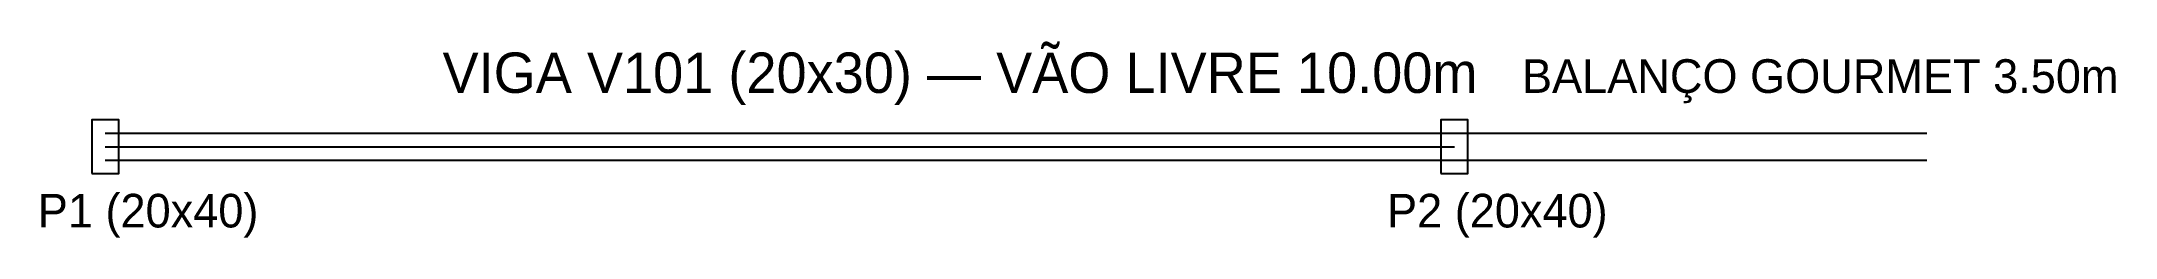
# Model space of a CAD drawing. Header units: metres. Extents: x -0.5 to 14.9, y -0.7 to 0.8.
import ezdxf

# ---------------------------------------------------------------- set-up
doc = ezdxf.new("R2010")
doc.units = ezdxf.units.M
for name, color, linetype in [('COTAS_DIMENSOES', 3, 'Continuous'), ('ESTRUTURA_PILARES', 5, 'Continuous'), ('ESTRUTURA_VIGAS', 4, 'Continuous')]:
    doc.layers.add(name, color=color, linetype=linetype)

msp = doc.modelspace()

# ---------------------------------------------------------------- linework, layer by layer
at = {"layer": 'ESTRUTURA_PILARES'}
for points in [[(-0.1, -0.2), (0.1, -0.2), (0.1, 0.2), (-0.1, 0.2), (-0.1, -0.2)], [(9.9, -0.2), (10.1, -0.2), (10.1, 0.2), (9.9, 0.2), (9.9, -0.2)]]:
    msp.add_lwpolyline(points, dxfattribs=at)
at = {"layer": 'ESTRUTURA_VIGAS'}
for p, q in [((0, 0.1), (10, 0.1)), ((0, 0), (10, 0)), ((10, 0.1), (13.5, 0.1)), ((0, -0.1), (10, -0.1)), ((10, -0.1), (13.5, -0.1))]:
    msp.add_line(p, q, dxfattribs=at)

# ---------------------------------------------------------------- texts
at = {"layer": 'COTAS_DIMENSOES'}
for s, height, p in [('VIGA V101 (20x30) — VÃO LIVRE 10.00m', 0.3, (2.5, 0.4)), ('BALANÇO GOURMET 3.50m', 0.25, (10.5, 0.4))]:
    msp.add_text(s, height=height, dxfattribs=at).set_placement(p)
at = {"layer": 'ESTRUTURA_PILARES'}
for s, p in [('P1 (20x40)', (-0.5, -0.6)), ('P2 (20x40)', (9.5, -0.6))]:
    msp.add_text(s, height=0.25, dxfattribs=at).set_placement(p)

doc.saveas('drawing.dxf')
